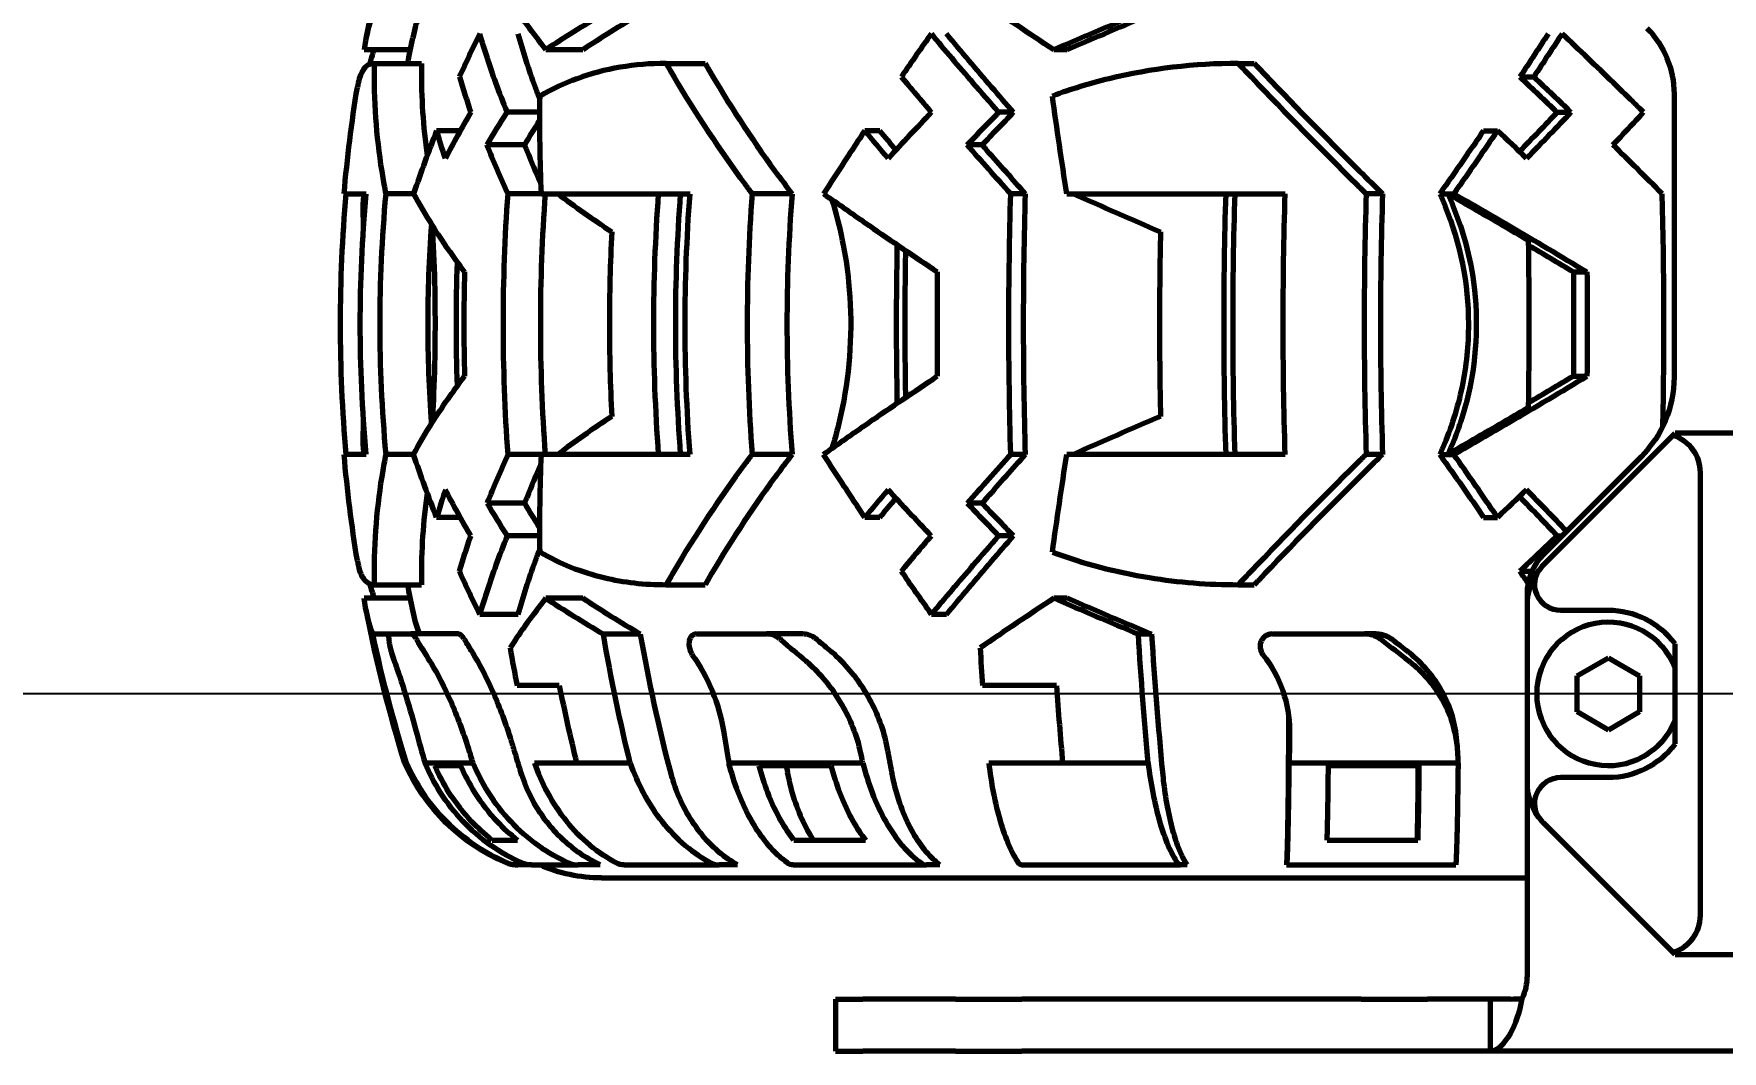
# Model space of a CAD drawing. Header units: millimetres. Extents: x 0 to 1189, y 0 to 841.
# Drawn here: x 522.9 to 587.7, y 471.2 to 510.2 of the extents above; entities that cross this region are included whole.
import ezdxf

# ---------------------------------------------------------------- set-up
doc = ezdxf.new("R2010")
doc.units = ezdxf.units.MM
doc.header["$LTSCALE"] = 0.75
doc.layers.add('FD_Dimensions', color=7, linetype='Continuous', lineweight=35)
doc.layers.add('Visible', color=7, linetype='Continuous', lineweight=70)
doc.styles.get("Standard").update_dxf_attribs({"font": 'arial.ttf'})
doc.dimstyles.new('Dim-ISO-25', dxfattribs={"dimtxt": 3.5, "dimasz": 3.5, "dimexe": 2.1, "dimexo": 2.1, "dimgap": 1.4, "dimtad": 1, "dimzin": 12, "dimdsep": 46, "dimtxsty": 'Standard', "dimcen": 0, "dimazin": 3, "dimtp": 0.1, "dimtm": 0.1, "dimtfac": 0.714286, "dimtmove": 0, "dimatfit": 3, "dimfxl": 1, "dimtzin": 12, "dimarcsym": 0})

# ---------------------------------------------------------------- blocks, each defined once
blk = doc.blocks.new('*D25')
at = {"layer": 'Defpoints', "color": 0, "transparency": 16777216}
for p in [(639.804796, 687.8848), (463.566121, 484.8848), (639.804796, 484.8848)]:
    blk.add_point(p, dxfattribs=at)
at = {"layer": 'FD_Dimensions', "color": 0, "lineweight": -2, "transparency": 16777216}
for p, q in [((637.704796, 687.8848), (461.466121, 687.8848)), ((463.566121, 684.3848), (463.566121, 488.3848)), ((637.704796, 484.8848), (461.466121, 484.8848))]:
    blk.add_line(p, q, dxfattribs=at)
at = {"layer": 'FD_Dimensions', "color": 0, "transparency": 16777216}
for points in [[(462.982788, 684.3848), (464.149454, 684.3848), (463.566121, 687.8848)], [(462.982788, 488.3848), (464.149454, 488.3848), (463.566121, 484.8848)]]:
    blk.add_solid(points, dxfattribs=at)
at = {"layer": 'FD_Dimensions', "color": 0, "transparency": 16777216, "insert": (460.377922, 586.3848), "char_height": 3.5, "attachment_point": 5, "rotation": 90}
blk.add_mtext('203', dxfattribs=at)

msp = doc.modelspace()

# ---------------------------------------------------------------- linework, layer by layer
at = {"layer": 'Visible'}
for p, q in [((537.318, 509.597), (535.55, 509.597)), ((543.937, 509.597), (542.516, 509.597)), ((562.522, 509.597), (562.005, 509.597)), ((535.934, 509.075), (537.745, 509.075)), ((547.129, 509.075), (548.628, 509.075)), ((569.087, 509.075), (569.701, 509.075)), ((579.893, 508.56), (580.426, 508.56)), ((585.805, 507.91), (585.805, 497.034)), ((542.288, 507.2), (541.033, 507.2)), ((560.463, 507.2), (559.891, 507.2)), ((581.323, 507.2), (581.851, 507.2)), ((539.234, 506.493), (538.327, 506.493)), ((555.338, 506.493), (554.756, 506.493)), ((578.499, 506.493), (579.033, 506.493)), ((541.707, 505.95), (540.259, 505.95)), ((559.259, 505.95), (558.687, 505.95)), ((534.775, 504.075), (535.622, 504.075)), ((537.441, 504.075), (536.373, 504.075)), ((542.348, 504.075), (541.067, 504.075)), ((542.348, 504.075), (548.048, 504.075)), ((551.965, 504.075), (550.433, 504.075)), ((560.922, 504.075), (560.354, 504.075)), ((562.509, 504.075), (570.884, 504.075)), ((574.621, 504.075), (573.993, 504.075)), ((576.817, 504.075), (577.124, 504.075)), ((577.124, 504.075), (577.354, 504.075)), ((581.943, 501.075), (582.464, 501.075)), ((581.943, 497.075), (582.464, 497.075)), ((580.797, 489.837), (585.771, 494.811)), ((585.771, 494.811), (585.845, 494.885)), ((588.505, 494.885), (585.845, 494.885)), ((535.622, 494.075), (534.775, 494.075)), ((537.441, 494.075), (536.373, 494.075)), ((542.348, 494.075), (541.067, 494.075)), ((548.048, 494.075), (542.348, 494.075)), ((551.965, 494.075), (550.433, 494.075)), ((560.922, 494.075), (560.354, 494.075)), ((570.884, 494.075), (562.509, 494.075)), ((574.621, 494.075), (573.993, 494.075)), ((576.817, 494.075), (577.124, 494.075)), ((577.124, 494.075), (577.354, 494.075)), ((584.539, 493.98), (580.797, 490.237)), ((586.805, 493.385), (586.805, 476.385)), ((541.707, 492.2), (540.259, 492.2)), ((559.259, 492.2), (558.687, 492.2)), ((539.234, 491.657), (538.327, 491.657)), ((555.338, 491.657), (554.756, 491.657)), ((578.499, 491.657), (579.033, 491.657)), ((542.288, 490.95), (541.033, 490.95)), ((560.463, 490.95), (559.891, 490.95)), ((581.323, 490.95), (581.51, 490.95)), ((579.893, 489.59), (580.352, 489.59)), ((537.318, 488.552), (535.55, 488.552)), ((535.934, 489.075), (537.745, 489.075)), ((543.937, 488.552), (542.516, 488.552)), ((547.129, 489.075), (548.628, 489.075)), ((562.522, 488.552), (562.005, 488.552)), ((569.087, 489.075), (569.701, 489.075)), ((580.165, 488.71), (580.165, 488.31)), ((541.454, 487.937), (539.979, 487.937)), ((557.891, 487.937), (557.309, 487.937)), ((580.165, 488.31), (580.165, 481.46)), ((583.285, 488.085), (581.461, 488.085)), ((536.499, 487.171), (535.877, 487.171)), ((536.518, 487.184), (537.34, 487.184)), ((539.162, 487.184), (537.34, 487.184)), ((546.152, 487.171), (544.724, 487.171)), ((548.299, 487.184), (550.989, 487.184)), ((552.375, 487.184), (550.989, 487.184)), ((565.77, 487.171), (565.251, 487.171)), ((570.395, 487.184), (573.925, 487.184)), ((574.346, 487.184), (573.925, 487.184)), ((585.845, 482.965), (585.845, 486.805)), ((582.085, 485.578), (583.285, 486.27)), ((583.285, 486.27), (584.485, 485.578)), ((582.085, 484.192), (582.085, 485.578)), ((584.485, 485.578), (584.485, 484.192)), ((543.034, 485.205), (541.418, 485.205)), ((562.106, 485.205), (559.277, 485.205)), ((583.285, 483.499), (582.085, 484.192)), ((584.485, 484.192), (583.285, 483.499)), ((577.497, 482.83), (577.461, 483.188)), ((537.171, 482.223), (537.107, 482.223)), ((539.721, 482.223), (537.886, 482.223)), ((539.244, 482.128), (538.259, 482.128)), ((542.087, 482.234), (543.699, 482.234)), ((542.087, 482.234), (542.089, 482.223)), ((545.755, 482.223), (542.089, 482.223)), ((554.681, 482.223), (549.544, 482.223)), ((553.459, 482.128), (550.703, 482.128)), ((559.52, 482.234), (562.347, 482.234)), ((559.52, 482.234), (559.521, 482.223)), ((565.626, 482.223), (559.521, 482.223)), ((577.518, 482.223), (571.042, 482.223)), ((576.018, 482.128), (572.544, 482.128)), ((580.165, 481.46), (580.165, 474.08)), ((581.461, 481.685), (583.285, 481.685)), ((585.771, 474.959), (580.797, 479.932)), ((540.454, 479.275), (541.429, 479.275)), ((552.03, 479.275), (554.78, 479.275)), ((572.497, 479.275), (575.97, 479.275)), ((541.38, 478.325), (541.446, 478.325)), ((541.962, 478.325), (541.446, 478.325)), ((541.962, 478.325), (543.76, 478.325)), ((544.607, 478.325), (543.76, 478.325)), ((545.528, 478.325), (549.162, 478.325)), ((549.876, 478.325), (549.162, 478.325)), ((552.008, 478.325), (557.123, 478.325)), ((557.634, 478.325), (557.123, 478.325)), ((560.769, 478.325), (566.863, 478.325)), ((567.122, 478.325), (566.863, 478.325)), ((570.934, 478.325), (570.953, 478.325)), ((570.953, 478.325), (577.43, 478.325)), ((544.651, 477.825), (580.165, 477.825)), ((585.845, 474.885), (585.771, 474.959)), ((585.845, 474.885), (588.505, 474.885)), ((553.627, 473.175), (554.682, 473.175)), ((553.627, 473.175), (553.627, 471.175)), ((558.235, 473.175), (554.682, 473.175)), ((558.235, 473.175), (560.781, 473.175)), ((573.798, 473.175), (560.781, 473.175)), ((573.798, 473.175), (576.344, 473.175)), ((578.767, 473.175), (576.344, 473.175)), ((578.767, 472.295), (578.767, 473.175)), ((578.767, 471.175), (578.767, 472.295)), ((553.627, 471.175), (554.682, 471.175)), ((558.235, 471.175), (554.682, 471.175)), ((558.235, 471.175), (560.781, 471.175)), ((573.798, 471.175), (560.781, 471.175)), ((576.344, 471.175), (573.798, 471.175)), ((578.767, 471.175), (576.344, 471.175)), ((742.843, 471.175), (578.767, 471.175))]:
    msp.add_line(p, q, dxfattribs=at)
at = {"layer": 'Visible', "extrusion": (0, 0, -1)}
for centre, radius, start, end in [((-591.469, 499.075), 56.914, 11.11082, 17.22292), ((-591.469, 499.075), 55.164, 10.44424, 11.4843), ((-582.245, 507.91), 3.56, 135, 180), ((-591.469, 499.075), 56.914, 5.04006, 9.1844), ((-591.469, 499.075), 56.164, 4.99566, 5.10754), ((-581.485, 497.034), 4.32, 180, 225), ((-591.469, 499.075), 56.914, 350.81559, 354.95994), ((-591.469, 499.075), 56.164, 354.89246, 355.00434), ((-591.469, 499.075), 55.164, 348.5157, 349.55576), ((-591.469, 499.075), 56.914, 342.77708, 348.88918), ((-543.855, 485.2), 7.375, 292.84294, 336.19464), ((-541.38, 479.325), 1, 270, 292.84294), ((-544.651, 483.716), 5.891, 270, 293.77705), ((-578.005, 474.08), 2.16, 180, 204.4698)]:
    msp.add_arc(centre, radius, start, end, dxfattribs=at)
at = {"layer": 'Visible'}
for centre, radius, start, end in [((582.325, 488.71), 2.16, 135, 180), ((582.325, 488.31), 2.16, 138.09897, 180), ((583.285, 484.885), 2.75, 21.42303, 338.57697), ((582.325, 481.46), 2.16, 180, 221.90103)]:
    msp.add_arc(centre, radius, start, end, dxfattribs=at)
for centre, major_axis, ratio, start_param, end_param in [((577.084, 509.139), (41.581, 0.357), 0.384757, 3.004043, 3.090609), ((577.067, 509.154), (39.779, 0.342), 0.384756, 3.00062, 3.060152), ((574.967, 509.139), (40.322, 10.16), 0.306616, 2.338474, 2.42504), ((574.975, 509.153), (38.575, 9.719), 0.306623, 2.334206, 2.424711), ((572.98, 509.139), (38.62, 15.414), 0.111358, 1.727657, 1.814223), ((573.009, 509.152), (36.947, 14.746), 0.111397, 1.723388, 1.813892), ((578.649, 506.976), (38.135, 30.92), 0.66626, 2.17767, 2.219065), ((570.917, 506.976), (29.475, 39.262), 0.262961, 1.684727, 1.726121), ((581.212, 500.663), (-40.874, 23.551), 0.577933, 0.544885, 0.586641), ((578.415, 500.663), (-34.26, 32.429), 0.228079, 1.095346, 1.137102), ((569.006, 505.345), (33.977, 32.461), 0.208872, -1.337345, -1.299697), ((573.047, 498.613), (-34.044, 32.524), 0.208897, 4.703411, 4.736077), ((574.522, 500.827), (-34.261, 32.732), 0.208908, 4.594192, 4.650604), ((577.58, 503.894), (-40.453, 9.472), 0.318147, 0.623145, 0.714492), ((577.252, 503.894), (-38.682, 15.163), 0.130351, 1.23848, 1.329828), ((568.625, 499.075), (0, 56.845), 0.295409, 4.643486, 4.800461), ((577.039, 503.894), (41.544, 0.547), 0.384422, 3.1029, 3.173955), ((563.916, 499.075), (0, 55.296), 0.295409, 4.654487, 4.770291), ((585.535, 499.075), (0, 56.484), 0.817325, 1.53538, 1.606212), ((575.746, 499.075), (0, 56.484), 0.322562, 1.53538, 1.606212), ((577.039, 494.255), (-41.544, 0.547), 0.384422, -0.032362, 0.038692), ((577.58, 494.255), (40.453, 9.472), 0.318147, 2.427101, 2.518448), ((577.252, 494.255), (38.682, 15.163), 0.130351, 1.811765, 1.903112), ((581.482, 497.322), (41.055, 23.656), 0.577925, 2.454767, 2.511178), ((578.639, 497.322), (34.412, 32.573), 0.228065, 1.904312, 1.960724), ((580.256, 499.537), (40.795, 23.506), 0.577931, 2.563991, 2.596657), ((576.969, 499.537), (34.194, 32.366), 0.228076, 2.013531, 2.046197), ((578.311, 492.805), (-40.716, 23.459), 0.577945, 0.802062, 0.83971), ((573.27, 492.805), (-34.127, 32.303), 0.2281, 1.352534, 1.390181), ((583.285, 484.885), (2.263, 2.263), 1, 6.141288, 7.068583), ((585.01, 499.07), (0, 56.445), 0.79671, 1.792661, 1.818969), ((575.107, 499.07), (0, 56.445), 0.289317, 1.792665, 1.818972), ((586.948, 499.074), (-0.001, 56.838), 0.796701, 1.817277, 1.871569), ((578.052, 499.074), (-0.001, 56.838), 0.289303, 1.817286, 1.871577), ((588.75, 499.065), (-0.001, 56.426), 0.944475, 1.8507, 1.873878), ((580.293, 499.065), (0, 56.426), 0.570959, 1.85071, 1.873887), ((583.285, 484.885), (-2.263, 2.263), 1, 2.356194, 3.28349), ((576.957, 490.695), (0.12, 39.357), 0.015259, 4.495487, 4.498696), ((541.446, 479.326), (-0.006, 1.002), 0.999787, 2.73727, 3.135639), ((543.76, 479.326), (0, 1.002), 0.944471, 2.742881, 3.14125), ((549.162, 479.326), (0, 1.002), 0.796704, 2.743073, 3.141442), ((557.122, 479.326), (0, 1.002), 0.57095, 2.74315, 3.141519), ((566.863, 479.326), (0, 1.002), 0.289308, 2.743198, 3.141567)]:
    msp.add_ellipse(centre, major_axis=major_axis, ratio=ratio, start_param=start_param, end_param=end_param, dxfattribs=at)
at = {"layer": 'Visible', "extrusion": (0, 0, -1)}
for centre, major_axis, ratio, start_param, end_param in [((564.914, 507.035), (28.2, 37.916), 0.240737, 1.311033, 1.354044), ((564.86, 506.976), (29.3, 39.393), 0.240781, 1.312611, 1.354005), ((574.441, 500.676), (-32.788, 31.325), 0.208874, 1.537629, 1.581151), ((574.43, 500.663), (-34.109, 32.587), 0.208893, 1.54706, 1.588815), ((589.051, 499.602), (-18.792, 52.789), 0.811184, -1.208195, -1.139472), ((582.284, 499.602), (-11.652, 54.809), 0.332435, -1.418752, -1.35003), ((578.311, 505.345), (40.716, 23.459), 0.577945, 3.943655, 3.981303), ((578.294, 505.379), (39.141, 22.552), 0.577943, 3.94333, 3.972928), ((573.27, 505.345), (34.127, 32.303), 0.2281, 4.494126, 4.531774), ((573.288, 505.378), (32.807, 31.053), 0.228113, 4.493799, 4.532962), ((580.256, 498.613), (-40.795, 23.506), 0.577931, -0.577602, -0.544936), ((576.969, 498.613), (-34.194, 32.366), 0.228076, -1.128061, -1.095395), ((576.939, 498.616), (-32.861, 31.104), 0.228082, -1.109209, -1.085592), ((581.482, 500.827), (-41.055, 23.656), 0.577925, -0.686826, -0.630415), ((578.639, 500.827), (-34.412, 32.573), 0.228065, -1.23728, -1.180869), ((591.476, 499.075), (0, 56.845), 0.999898, 4.624317, 4.800461), ((587.347, 499.075), (0, 56.845), 0.817325, 4.624317, 4.800461), ((587.346, 499.075), (0, 55.091), 0.817325, 4.621505, 4.803273), ((578.619, 499.075), (0, 56.845), 0.322562, 4.624317, 4.800461), ((578.619, 499.075), (0, 55.091), 0.322562, 4.621505, 4.803273), ((573.812, 499.075), (0, 55.296), 0.322562, 4.657486, 4.767292), ((574.038, 498.283), (-36.57, 20.963), 0.152006, 1.653288, 1.700931), ((584.278, 499.075), (0, 55.296), 0.817325, 4.669595, 4.755183), ((565.792, 499.075), (0, 54.708), 0.295409, 1.534231, 1.607362), ((565.789, 499.075), (0, 56.484), 0.295409, 1.53538, 1.606212), ((574.038, 499.866), (36.57, 20.963), 0.152006, 1.440662, 1.488305), ((585.305, 493.385), (-1.061, 1.061), 1, 1.101175, 2.356194), ((589.051, 498.547), (18.792, 52.789), 0.811184, 4.281064, 4.349787), ((582.284, 498.547), (11.652, 54.809), 0.332435, 4.491622, 4.560345), ((576.939, 499.534), (32.861, 31.104), 0.228082, 4.227185, 4.250801), ((573.047, 499.537), (34.044, 32.524), 0.208897, 1.561818, 1.594484), ((578.294, 492.771), (-39.141, 22.552), 0.577943, -0.831335, -0.801737), ((573.288, 492.771), (-32.807, 31.053), 0.228113, -1.391369, -1.352206), ((581.212, 497.487), (40.874, 23.551), 0.577933, 3.686478, 3.728233), ((578.415, 497.487), (34.26, 32.429), 0.228079, 4.236939, 4.278695), ((574.441, 497.474), (32.788, 31.325), 0.208874, 1.560442, 1.603964), ((582.325, 488.31), (-1.527, 1.527), 1, 6.229098, 6.283185), ((578.649, 491.174), (-38.135, 30.92), 0.66626, -0.963922, -0.922528), ((570.917, 491.174), (-29.475, 39.262), 0.262961, -1.456866, -1.415472), ((564.914, 491.114), (-28.2, 37.916), 0.240737, 1.787549, 1.799759), ((581.461, 489.085), (-0.707, 0.707), 1, 3.926991, 6.229098), ((577.084, 489.011), (-41.581, 0.357), 0.384757, -0.137549, -0.050983), ((574.967, 489.011), (-40.322, 10.16), 0.306616, -0.803118, -0.716552), ((574.975, 488.997), (-38.575, 9.719), 0.306623, -0.807387, -0.716882), ((572.98, 489.011), (-38.62, 15.414), 0.111358, -1.413936, -1.32737), ((573.009, 488.998), (-36.947, 14.746), 0.111397, -1.418205, -1.327701), ((577.067, 488.996), (-39.779, 0.342), 0.384756, -0.140972, -0.081441), ((580.024, 495.57), (-45.372, 3.084), 0.637781, -0.436272, -0.406807), ((579.963, 495.551), (-43.556, 2.961), 0.637781, -0.436321, -0.419048), ((589.033, 499.074), (0, 55.123), 0.796719, 4.39516, 4.49474), ((577.74, 495.57), (-39.968, 21.696), 0.485273, -1.17142, -1.141955), ((577.707, 495.551), (-38.368, 20.827), 0.485276, -1.171469, -1.154196), ((581.342, 499.074), (0, 55.123), 0.289332, 4.39516, 4.49474), ((574.526, 495.57), (-35.332, 28.632), 0.147407, 4.562234, 4.591699), ((574.534, 495.551), (-33.918, 27.486), 0.147415, 4.562184, 4.579457), ((569.929, 499.063), (-0.001, 54.642), 0.02068, 1.849067, 1.890703), ((569.93, 499.065), (0, 56.426), 0.020644, 1.850713, 1.87389), ((591.025, 499.074), (0, 55.122), 0.94448, 4.395157, 4.410896), ((585.696, 499.074), (0, 55.122), 0.570973, 4.395159, 4.410897), ((565.353, 490.681), (-10.175, 38.721), 0.673461, 4.670766, 4.673978), ((582.426, 499.646), (0.469, 55.804), 0.577105, 4.383533, 4.388228), ((570.17, 490.678), (-4.017, 39.28), 0.418356, 4.538398, 4.54161), ((575.439, 490.539), (0.121, 38.062), 0.015321, 1.793585, 1.800286), ((575.863, 483.716), (0, 5.891), 0.020638, 1.887797, 2.424702), ((581.461, 480.685), (-0.707, 0.707), 1, 4.766476, 7.068583), ((582.325, 481.46), (-1.527, 1.527), 1, 4.712389, 4.766476), ((577.43, 479.326), (0, 1.002), 0.020654, 2.743238, 3.141607), ((585.305, 476.385), (1.061, 1.061), 1, 0.785398, 2.040417)]:
    msp.add_ellipse(centre, major_axis=major_axis, ratio=ratio, start_param=start_param, end_param=end_param, dxfattribs=at)
at = {"layer": 'Visible'}
for points in [[(542.516, 509.597), (542.024, 510.223), (541.562, 510.861), (541.142, 511.501)], [(562.005, 509.597), (561.061, 510.223), (560.112, 510.861), (559.177, 511.501)], [(535.753, 509.041), (535.81, 509.226), (535.869, 509.412), (535.93, 509.597)], [(539.637, 507.2), (539.295, 506.613), (538.969, 506.022), (538.661, 505.432)], [(557.306, 507.2), (556.749, 506.613), (556.196, 506.022), (555.65, 505.432)], [(581.323, 507.2), (580.846, 506.699), (580.362, 506.197), (579.873, 505.694)], [(581.851, 507.2), (581.291, 506.613), (580.722, 506.022), (580.146, 505.432)], [(538.327, 506.493), (538.018, 505.713), (537.72, 504.901), (537.441, 504.075)], [(554.756, 506.493), (554.235, 505.713), (553.703, 504.901), (553.17, 504.075)], [(578.499, 506.493), (577.963, 505.71), (577.399, 504.898), (576.817, 504.075)], [(579.033, 506.493), (578.5, 505.713), (577.937, 504.901), (577.354, 504.075)], [(538.327, 491.657), (538.018, 492.437), (537.72, 493.248), (537.441, 494.075)], [(554.756, 491.657), (554.235, 492.437), (553.703, 493.248), (553.17, 494.075)], [(576.817, 494.075), (577.399, 493.252), (577.963, 492.44), (578.499, 491.657)], [(579.033, 491.657), (578.5, 492.437), (577.936, 493.248), (577.354, 494.075)], [(539.637, 490.95), (539.295, 491.537), (538.969, 492.127), (538.661, 492.718)], [(557.306, 490.95), (556.749, 491.537), (556.196, 492.127), (555.65, 492.718)], [(579.873, 492.456), (580.362, 491.953), (580.846, 491.45), (581.323, 490.95)], [(581.684, 491.124), (581.178, 491.654), (580.665, 492.186), (580.146, 492.718)], [(535.753, 489.109), (535.81, 488.924), (535.869, 488.738), (535.93, 488.552)], [(542.516, 488.552), (542.024, 487.927), (541.561, 487.288), (541.142, 486.649)], [(562.005, 488.552), (561.061, 487.927), (560.112, 487.288), (559.177, 486.649)], [(537.171, 482.223), (536.683, 483.807), (536.244, 485.472), (535.877, 487.171)], [(545.755, 482.223), (545.366, 483.807), (545.016, 485.472), (544.724, 487.171)], [(565.626, 482.223), (565.484, 483.807), (565.357, 485.472), (565.251, 487.171)], [(579.532, 473.178), (579.277, 473.176), (579.022, 473.175), (578.767, 473.175)], [(579.532, 473.178), (579.715, 473.18), (579.864, 473.182), (579.971, 473.185)], [(579.971, 473.185), (579.864, 472.654), (579.715, 472.186), (579.532, 471.873)], [(579.532, 471.873), (579.277, 471.437), (579.022, 471.175), (578.767, 471.175)]]:
    msp.add_open_spline(points, degree=3, dxfattribs=at)
for points, knots in [([(541.033, 507.2), (540.881, 507.575), (540.736, 507.953), (540.371, 508.957), (540.164, 509.586), (539.979, 510.213)], [-5.6143586, -5.6143586, -5.6143586, -5.6143586, -5.4611539, -5.4611539, -5.2078164, -5.2078164, -5.2078164, -5.2078164]), ([(542.293, 507.685), (542.232, 507.846), (542.172, 508.008), (541.867, 508.849), (541.647, 509.532), (541.454, 510.213)], [6.7407645, 6.7407645, 6.7407645, 6.7407645, 6.8062552, 6.8062552, 7.0814117, 7.0814117, 7.0814117, 7.0814117]), ([(559.891, 507.2), (559.562, 507.575), (559.233, 507.953), (558.366, 508.957), (557.832, 509.586), (557.309, 510.213)], [-5.6143586, -5.6143586, -5.6143586, -5.6143586, -5.4611539, -5.4611539, -5.2078164, -5.2078164, -5.2078164, -5.2078164]), ([(560.463, 507.2), (560.181, 507.522), (559.9, 507.845), (559.034, 508.849), (558.456, 509.532), (557.891, 510.213)], [6.6749509, 6.6749509, 6.6749509, 6.6749509, 6.8062552, 6.8062552, 7.0814117, 7.0814117, 7.0814117, 7.0814117]), ([(584.637, 507.2), (584.255, 507.575), (583.869, 507.953), (582.832, 508.957), (582.175, 509.586), (581.512, 510.213)], [-5.6143586, -5.6143586, -5.6143586, -5.6143586, -5.4611539, -5.4611539, -5.2078164, -5.2078164, -5.2078164, -5.2078164]), ([(535.934, 509.075), (535.666, 509.075), (535.474, 508.88), (535.328, 508.39), (535.304, 508.28), (535.284, 508.159)], [2.3083419, 2.3083419, 2.3083419, 2.3083419, 2.8208083, 2.8208083, 2.9484496, 2.9484496, 2.9484496, 2.9484496]), ([(535.934, 509.075), (535.93, 508.898), (535.928, 508.721), (535.93, 507.161), (536.058, 505.779), (536.326, 504.316), (536.349, 504.195), (536.373, 504.075)], [-6.0159843, -6.0159843, -6.0159843, -6.0159843, -5.9467443, -5.9467443, -5.4053806, -5.4053806, -5.3566078, -5.3566078, -5.3566078, -5.3566078]), ([(537.745, 509.075), (537.744, 509.015), (537.743, 508.955), (537.731, 507.77), (537.806, 506.647), (537.963, 505.546)], [17.4746476, 17.4746476, 17.4746476, 17.4746476, 17.4981244, 17.4981244, 17.9379902, 17.9379902, 17.9379902, 17.9379902]), ([(547.129, 509.075), (545.922, 509.075), (544.775, 508.88), (543.217, 508.307), (542.745, 508.086), (542.295, 507.825)], [2.3083419, 2.3083419, 2.3083419, 2.3083419, 2.8208083, 2.8208083, 3.0565445, 3.0565445, 3.0565445, 3.0565445]), ([(547.129, 509.075), (547.23, 508.898), (547.333, 508.721), (548.252, 507.161), (549.17, 505.779), (550.253, 504.316), (550.343, 504.195), (550.433, 504.075)], [-6.0159843, -6.0159843, -6.0159843, -6.0159843, -5.9467443, -5.9467443, -5.4053806, -5.4053806, -5.3566078, -5.3566078, -5.3566078, -5.3566078]), ([(548.628, 509.075), (548.663, 509.015), (548.697, 508.955), (549.499, 507.57), (550.366, 506.247), (551.521, 504.663), (551.741, 504.368), (551.965, 504.075)], [17.4746476, 17.4746476, 17.4746476, 17.4746476, 17.4981244, 17.4981244, 18.0162376, 18.0162376, 18.1360299, 18.1360299, 18.1360299, 18.1360299]), ([(569.087, 509.075), (567.402, 509.075), (565.738, 508.88), (563.386, 508.307), (562.661, 508.086), (561.954, 507.825)], [2.3083419, 2.3083419, 2.3083419, 2.3083419, 2.8208083, 2.8208083, 3.0565445, 3.0565445, 3.0565445, 3.0565445]), ([(569.087, 509.075), (569.254, 508.898), (569.421, 508.721), (570.907, 507.161), (572.265, 505.779), (573.748, 504.316), (573.871, 504.195), (573.993, 504.075)], [-6.0159843, -6.0159843, -6.0159843, -6.0159843, -5.9467443, -5.9467443, -5.4053806, -5.4053806, -5.3566078, -5.3566078, -5.3566078, -5.3566078]), ([(569.701, 509.075), (569.758, 509.015), (569.815, 508.955), (571.127, 507.57), (572.422, 506.247), (574.021, 504.663), (574.321, 504.368), (574.621, 504.075)], [17.4746476, 17.4746476, 17.4746476, 17.4746476, 17.4981244, 17.4981244, 18.0162376, 18.0162376, 18.1360299, 18.1360299, 18.1360299, 18.1360299]), ([(542.333, 504.454), (542.145, 504.876), (541.965, 505.3), (541.766, 505.801), (541.737, 505.875), (541.707, 505.95)], [6.5216335, 6.5216335, 6.5216335, 6.5216335, 6.693301, 6.693301, 6.7232545, 6.7232545, 6.7232545, 6.7232545]), ([(560.922, 504.075), (560.43, 504.621), (559.94, 505.172), (559.389, 505.801), (559.324, 505.875), (559.259, 505.95)], [6.4700001, 6.4700001, 6.4700001, 6.4700001, 6.693301, 6.693301, 6.7232545, 6.7232545, 6.7232545, 6.7232545]), ([(535.622, 494.075), (535.47, 495.791), (535.396, 497.479), (535.396, 500.67), (535.47, 502.358), (535.622, 504.075)], [-20.2998931, -20.2998931, -20.2998931, -20.2998931, -19.8212787, -19.8212787, -19.3426644, -19.3426644, -19.3426644, -19.3426644]), ([(536.373, 504.075), (536.217, 502.358), (536.142, 500.667), (536.142, 497.482), (536.217, 495.792), (536.373, 494.075)], [-6.920639, -6.920639, -6.920639, -6.920639, -6.4429476, -6.4429476, -5.9652563, -5.9652563, -5.9652563, -5.9652563]), ([(537.441, 504.075), (537.66, 503.671), (537.898, 503.263), (538.531, 502.262), (538.949, 501.667), (539.399, 501.075)], [-19.5470654, -19.5470654, -19.5470654, -19.5470654, -19.3224133, -19.3224133, -18.9996033, -18.9996033, -18.9996033, -18.9996033]), ([(546.845, 494.075), (546.719, 495.791), (546.658, 497.478), (546.658, 500.672), (546.719, 502.359), (546.845, 504.075)], [-7.07885, -7.07885, -7.07885, -7.07885, -6.5997659, -6.5997659, -6.1206818, -6.1206818, -6.1206818, -6.1206818]), ([(547.689, 494.075), (547.561, 495.791), (547.498, 497.479), (547.498, 500.671), (547.561, 502.359), (547.689, 504.075)], [-19.817453, -19.817453, -19.817453, -19.817453, -19.3387186, -19.3387186, -18.8599842, -18.8599842, -18.8599842, -18.8599842]), ([(548.048, 494.075), (547.921, 495.791), (547.86, 497.479), (547.86, 500.67), (547.921, 502.358), (548.048, 504.075)], [-20.2998931, -20.2998931, -20.2998931, -20.2998931, -19.8212787, -19.8212787, -19.3426644, -19.3426644, -19.3426644, -19.3426644]), ([(550.433, 504.075), (550.304, 502.358), (550.242, 500.667), (550.242, 497.482), (550.304, 495.792), (550.433, 494.075)], [-6.920639, -6.920639, -6.920639, -6.920639, -6.4429476, -6.4429476, -5.9652563, -5.9652563, -5.9652563, -5.9652563]), ([(551.965, 504.075), (551.831, 502.357), (551.767, 500.665), (551.767, 497.485), (551.831, 495.792), (551.965, 494.075)], [18.0059202, 18.0059202, 18.0059202, 18.0059202, 18.4829061, 18.4829061, 18.9598921, 18.9598921, 18.9598921, 18.9598921]), ([(553.17, 504.075), (553.74, 503.671), (554.323, 503.263), (555.773, 502.262), (556.652, 501.667), (557.538, 501.075)], [-19.5470654, -19.5470654, -19.5470654, -19.5470654, -19.3224133, -19.3224133, -18.9996033, -18.9996033, -18.9996033, -18.9996033]), ([(568.615, 494.075), (568.563, 495.791), (568.538, 497.478), (568.538, 500.672), (568.563, 502.359), (568.615, 504.075)], [-7.07885, -7.07885, -7.07885, -7.07885, -6.5997659, -6.5997659, -6.1206818, -6.1206818, -6.1206818, -6.1206818]), ([(568.961, 494.075), (568.908, 495.791), (568.883, 497.479), (568.883, 500.671), (568.908, 502.359), (568.961, 504.075)], [-19.817453, -19.817453, -19.817453, -19.817453, -19.3387186, -19.3387186, -18.8599842, -18.8599842, -18.8599842, -18.8599842]), ([(570.884, 494.075), (570.832, 495.791), (570.807, 497.479), (570.807, 500.67), (570.832, 502.358), (570.884, 504.075)], [-20.2998931, -20.2998931, -20.2998931, -20.2998931, -19.8212787, -19.8212787, -19.3426644, -19.3426644, -19.3426644, -19.3426644]), ([(573.993, 504.075), (573.94, 502.358), (573.915, 500.667), (573.915, 497.482), (573.94, 495.792), (573.993, 494.075)], [-6.920639, -6.920639, -6.920639, -6.920639, -6.4429476, -6.4429476, -5.9652563, -5.9652563, -5.9652563, -5.9652563]), ([(574.621, 504.075), (574.566, 502.357), (574.54, 500.665), (574.54, 497.485), (574.566, 495.792), (574.621, 494.075)], [18.0059202, 18.0059202, 18.0059202, 18.0059202, 18.4829061, 18.4829061, 18.9598921, 18.9598921, 18.9598921, 18.9598921]), ([(576.817, 504.075), (576.889, 503.92), (576.957, 503.763), (577.61, 502.165), (577.916, 500.631), (577.916, 499.075), (577.916, 498.268), (577.834, 497.464), (577.504, 495.864), (577.254, 495.076), (576.891, 494.237), (576.855, 494.156), (576.817, 494.075)], [-0.518152, -0.518152, -0.518152, -0.518152, -0.466771, -0.466771, 0, 0, 0, 0.242094, 0.242094, 0.49014, 0.49014, 0.516964, 0.516964, 0.516964, 0.516964]), ([(580.224, 502.275), (579.946, 502.439), (579.667, 502.602), (578.634, 503.206), (577.878, 503.643), (577.124, 504.075)], [18.8821952, 18.8821952, 18.8821952, 18.8821952, 18.9714877, 18.9714877, 19.2122574, 19.2122574, 19.2122574, 19.2122574]), ([(577.124, 504.075), (577.616, 502.999), (577.951, 501.857), (578.318, 499.158), (578.229, 497.618), (577.67, 495.424), (577.426, 494.736), (577.124, 494.075)], [-4.6023192, -4.6023192, -4.6023192, -4.6023192, -4.2919798, -4.2919798, -3.8917813, -3.8917813, -3.7005159, -3.7005159, -3.7005159, -3.7005159]), ([(577.354, 504.075), (578.057, 503.671), (578.763, 503.263), (580.476, 502.262), (581.479, 501.667), (582.464, 501.075)], [-19.5470654, -19.5470654, -19.5470654, -19.5470654, -19.3224133, -19.3224133, -18.9996033, -18.9996033, -18.9996033, -18.9996033]), ([(553.494, 503.846), (553.809, 502.837), (554.027, 501.774), (554.285, 499.158), (554.22, 497.618), (553.83, 495.506), (553.679, 494.894), (553.494, 494.304)], [-4.5803712, -4.5803712, -4.5803712, -4.5803712, -4.2919798, -4.2919798, -3.8917813, -3.8917813, -3.7225289, -3.7225289, -3.7225289, -3.7225289]), ([(538.126, 502.904), (538.03, 501.59), (537.984, 500.302), (537.984, 497.848), (538.03, 496.559), (538.126, 495.245)], [18.1147329, 18.1147329, 18.1147329, 18.1147329, 18.4829061, 18.4829061, 18.8510793, 18.8510793, 18.8510793, 18.8510793]), ([(538.158, 502.852), (538.198, 502.147), (538.228, 501.42), (538.282, 499.158), (538.265, 497.618), (538.187, 495.851), (538.173, 495.573), (538.158, 495.297)], [-4.487236, -4.487236, -4.487236, -4.487236, -4.2919798, -4.2919798, -3.8917813, -3.8917813, -3.8157276, -3.8157276, -3.8157276, -3.8157276]), ([(545.046, 502.616), (544.984, 501.406), (544.953, 500.218), (544.953, 497.931), (544.984, 496.744), (545.046, 495.533)], [-20.3932221, -20.3932221, -20.3932221, -20.3932221, -20.0502167, -20.0502167, -19.7072114, -19.7072114, -19.7072114, -19.7072114]), ([(566.101, 502.616), (566.076, 501.406), (566.063, 500.218), (566.063, 497.931), (566.076, 496.744), (566.101, 495.533)], [-20.3932221, -20.3932221, -20.3932221, -20.3932221, -20.0502167, -20.0502167, -19.7072114, -19.7072114, -19.7072114, -19.7072114]), ([(556.327, 496.261), (556.311, 497.221), (556.303, 498.163), (556.303, 499.987), (556.311, 500.929), (556.327, 501.889)], [-19.6122869, -19.6122869, -19.6122869, -19.6122869, -19.3387186, -19.3387186, -19.0651504, -19.0651504, -19.0651504, -19.0651504]), ([(537.441, 494.075), (537.66, 494.478), (537.898, 494.887), (538.531, 495.888), (538.949, 496.483), (539.399, 497.075)], [17.408031, 17.408031, 17.408031, 17.408031, 17.632683, 17.632683, 17.9554931, 17.9554931, 17.9554931, 17.9554931]), ([(553.17, 494.075), (553.74, 494.478), (554.323, 494.887), (555.773, 495.888), (556.652, 496.483), (557.538, 497.075)], [17.408031, 17.408031, 17.408031, 17.408031, 17.632683, 17.632683, 17.9554931, 17.9554931, 17.9554931, 17.9554931]), ([(577.354, 494.075), (578.057, 494.478), (578.763, 494.887), (580.476, 495.888), (581.479, 496.483), (582.464, 497.075)], [17.408031, 17.408031, 17.408031, 17.408031, 17.632683, 17.632683, 17.9554931, 17.9554931, 17.9554931, 17.9554931]), ([(580.224, 495.875), (579.946, 495.711), (579.667, 495.547), (578.634, 494.944), (577.878, 494.506), (577.124, 494.075)], [-17.4026226, -17.4026226, -17.4026226, -17.4026226, -17.3133302, -17.3133302, -17.0725605, -17.0725605, -17.0725605, -17.0725605]), ([(536.373, 494.075), (536.349, 493.955), (536.326, 493.834), (536.058, 492.371), (535.93, 490.989), (535.928, 489.429), (535.93, 489.252), (535.934, 489.075)], [-6.7908419, -6.7908419, -6.7908419, -6.7908419, -6.742069, -6.742069, -6.2007054, -6.2007054, -6.1314654, -6.1314654, -6.1314654, -6.1314654]), ([(541.707, 492.2), (541.737, 492.274), (541.766, 492.349), (541.965, 492.849), (542.145, 493.274), (542.333, 493.695)], [5.3380025, 5.3380025, 5.3380025, 5.3380025, 5.367956, 5.367956, 5.5396235, 5.5396235, 5.5396235, 5.5396235]), ([(550.433, 494.075), (550.343, 493.955), (550.253, 493.834), (549.17, 492.371), (548.252, 490.989), (547.333, 489.429), (547.23, 489.252), (547.129, 489.075)], [-6.7908419, -6.7908419, -6.7908419, -6.7908419, -6.742069, -6.742069, -6.2007054, -6.2007054, -6.1314654, -6.1314654, -6.1314654, -6.1314654]), ([(551.965, 494.075), (551.741, 493.782), (551.521, 493.486), (550.366, 491.903), (549.499, 490.579), (548.697, 489.195), (548.663, 489.135), (548.628, 489.075)], [16.6833676, 16.6833676, 16.6833676, 16.6833676, 16.8031599, 16.8031599, 17.3212731, 17.3212731, 17.3447499, 17.3447499, 17.3447499, 17.3447499]), ([(559.259, 492.2), (559.324, 492.274), (559.389, 492.349), (559.94, 492.977), (560.43, 493.529), (560.922, 494.075)], [5.3380025, 5.3380025, 5.3380025, 5.3380025, 5.367956, 5.367956, 5.5912569, 5.5912569, 5.5912569, 5.5912569]), ([(573.993, 494.075), (573.871, 493.955), (573.748, 493.834), (572.265, 492.371), (570.907, 490.989), (569.421, 489.429), (569.254, 489.252), (569.087, 489.075)], [-6.7908419, -6.7908419, -6.7908419, -6.7908419, -6.742069, -6.742069, -6.2007054, -6.2007054, -6.1314654, -6.1314654, -6.1314654, -6.1314654]), ([(574.621, 494.075), (574.321, 493.782), (574.021, 493.486), (572.422, 491.903), (571.127, 490.579), (569.815, 489.195), (569.758, 489.135), (569.701, 489.075)], [16.6833676, 16.6833676, 16.6833676, 16.6833676, 16.8031599, 16.8031599, 17.3212731, 17.3212731, 17.3447499, 17.3447499, 17.3447499, 17.3447499]), ([(537.963, 492.604), (537.806, 491.503), (537.731, 490.379), (537.743, 489.195), (537.744, 489.135), (537.745, 489.075)], [16.8814074, 16.8814074, 16.8814074, 16.8814074, 17.3212731, 17.3212731, 17.3447499, 17.3447499, 17.3447499, 17.3447499]), ([(541.033, 490.95), (540.881, 490.574), (540.736, 490.197), (540.371, 489.193), (540.164, 488.564), (539.979, 487.937)], [6.940353, 6.940353, 6.940353, 6.940353, 7.0935578, 7.0935578, 7.3468953, 7.3468953, 7.3468953, 7.3468953]), ([(541.454, 487.937), (541.647, 488.617), (541.867, 489.3), (542.172, 490.142), (542.232, 490.303), (542.293, 490.465)], [4.947867, 4.947867, 4.947867, 4.947867, 5.2230235, 5.2230235, 5.2885142, 5.2885142, 5.2885142, 5.2885142]), ([(559.891, 490.95), (559.562, 490.574), (559.233, 490.197), (558.366, 489.193), (557.832, 488.564), (557.309, 487.937)], [6.940353, 6.940353, 6.940353, 6.940353, 7.0935578, 7.0935578, 7.3468953, 7.3468953, 7.3468953, 7.3468953]), ([(557.891, 487.937), (558.456, 488.617), (559.034, 489.3), (559.9, 490.304), (560.181, 490.628), (560.463, 490.95)], [4.947867, 4.947867, 4.947867, 4.947867, 5.2230235, 5.2230235, 5.3543278, 5.3543278, 5.3543278, 5.3543278]), ([(535.284, 489.991), (535.329, 489.714), (535.398, 489.5), (535.604, 489.165), (535.752, 489.075), (535.934, 489.075)], [11.1272245, 11.1272245, 11.1272245, 11.1272245, 11.4175674, 11.4175674, 11.7676704, 11.7676704, 11.7676704, 11.7676704]), ([(542.295, 490.325), (543.057, 489.883), (543.876, 489.556), (545.51, 489.165), (546.307, 489.075), (547.129, 489.075)], [11.0190937, 11.0190937, 11.0190937, 11.0190937, 11.4175674, 11.4175674, 11.7676704, 11.7676704, 11.7676704, 11.7676704]), ([(561.954, 490.325), (563.15, 489.883), (564.394, 489.556), (566.797, 489.165), (567.938, 489.075), (569.087, 489.075)], [11.0190937, 11.0190937, 11.0190937, 11.0190937, 11.4175674, 11.4175674, 11.7676704, 11.7676704, 11.7676704, 11.7676704]), ([(536.518, 487.184), (536.511, 487.184), (536.505, 487.18), (536.494, 487.163), (536.489, 487.146), (536.483, 487.092), (536.483, 487.051), (536.489, 486.954), (536.496, 486.901), (536.515, 486.784), (536.527, 486.72), (536.558, 486.588), (536.576, 486.522), (536.603, 486.436), (536.611, 486.413), (536.619, 486.39)], [0.0011854, 0.0011854, 0.0011854, 0.0011854, 0.0118921, 0.0118921, 0.0261366, 0.0261366, 0.045713, 0.045713, 0.0638758, 0.0638758, 0.0833592, 0.0833592, 0.1044028, 0.1044028, 0.1129139, 0.1129139, 0.1129139, 0.1129139]), ([(537.577, 486.953), (537.556, 486.988), (537.536, 487.02), (537.478, 487.099), (537.443, 487.136), (537.389, 487.172), (537.371, 487.18), (537.353, 487.183), (537.349, 487.184), (537.344, 487.184), (537.34, 487.184)], [0.57737748, 0.57737748, 0.57737748, 0.57737748, 0.59475125, 0.59475125, 0.62625191, 0.62625191, 0.6448508, 0.6448508, 0.6448508, 0.64934478, 0.64934478, 0.64934478, 0.64934478]), ([(539.407, 486.953), (539.385, 486.989), (539.364, 487.021), (539.304, 487.1), (539.267, 487.137), (539.213, 487.172), (539.194, 487.18), (539.176, 487.183), (539.172, 487.184), (539.167, 487.184), (539.162, 487.184)], [0.57879869, 0.57879869, 0.57879869, 0.57879869, 0.59663945, 0.59663945, 0.62828561, 0.62828561, 0.64611018, 0.64611018, 0.64611018, 0.65098718, 0.65098718, 0.65098718, 0.65098718]), ([(548.299, 487.184), (548.273, 487.184), (548.247, 487.18), (548.191, 487.163), (548.161, 487.146), (548.098, 487.092), (548.068, 487.051), (548.026, 486.954), (548.014, 486.901), (548.005, 486.784), (548.009, 486.72), (548.037, 486.588), (548.061, 486.522), (548.107, 486.436), (548.122, 486.413), (548.137, 486.39)], [0.0011854, 0.0011854, 0.0011854, 0.0011854, 0.0118921, 0.0118921, 0.0261366, 0.0261366, 0.045713, 0.045713, 0.0638758, 0.0638758, 0.0833592, 0.0833592, 0.1044028, 0.1044028, 0.1129139, 0.1129139, 0.1129139, 0.1129139]), ([(551.546, 486.953), (551.505, 486.988), (551.463, 487.02), (551.34, 487.099), (551.257, 487.136), (551.123, 487.172), (551.073, 487.18), (551.024, 487.183), (551.012, 487.184), (551, 487.184), (550.989, 487.184)], [0.57737749, 0.57737749, 0.57737749, 0.57737749, 0.59475126, 0.59475126, 0.62625191, 0.62625191, 0.6448508, 0.6448508, 0.6448508, 0.64934479, 0.64934479, 0.64934479, 0.64934479]), ([(552.939, 486.953), (552.896, 486.989), (552.853, 487.021), (552.727, 487.1), (552.642, 487.137), (552.509, 487.172), (552.461, 487.18), (552.414, 487.183), (552.401, 487.184), (552.388, 487.184), (552.375, 487.184)], [0.57879869, 0.57879869, 0.57879869, 0.57879869, 0.59663945, 0.59663945, 0.62828561, 0.62828561, 0.64611018, 0.64611018, 0.64611018, 0.65098718, 0.65098718, 0.65098718, 0.65098718]), ([(570.395, 487.184), (570.36, 487.184), (570.325, 487.18), (570.244, 487.163), (570.201, 487.146), (570.105, 487.092), (570.056, 487.051), (569.983, 486.954), (569.956, 486.901), (569.923, 486.784), (569.918, 486.72), (569.932, 486.588), (569.953, 486.522), (570, 486.436), (570.015, 486.413), (570.032, 486.39)], [0.0011854, 0.0011854, 0.0011854, 0.0011854, 0.0118921, 0.0118921, 0.0261366, 0.0261366, 0.045713, 0.045713, 0.0638758, 0.0638758, 0.0833592, 0.0833592, 0.1044028, 0.1044028, 0.1129139, 0.1129139, 0.1129139, 0.1129139]), ([(574.59, 486.953), (574.545, 486.988), (574.497, 487.02), (574.355, 487.099), (574.256, 487.136), (574.093, 487.172), (574.032, 487.18), (573.97, 487.183), (573.955, 487.184), (573.94, 487.184), (573.925, 487.184)], [0.57737749, 0.57737749, 0.57737749, 0.57737749, 0.59475126, 0.59475126, 0.62625191, 0.62625191, 0.6448508, 0.6448508, 0.6448508, 0.64934479, 0.64934479, 0.64934479, 0.64934479]), ([(575.013, 486.953), (574.967, 486.989), (574.918, 487.021), (574.773, 487.1), (574.674, 487.137), (574.513, 487.172), (574.454, 487.18), (574.395, 487.183), (574.379, 487.184), (574.362, 487.184), (574.346, 487.184)], [0.57879869, 0.57879869, 0.57879869, 0.57879869, 0.59663945, 0.59663945, 0.62828561, 0.62828561, 0.64611018, 0.64611018, 0.64611018, 0.65098718, 0.65098718, 0.65098718, 0.65098718]), ([(536.619, 486.39), (536.771, 485.968), (536.928, 485.5), (537.24, 484.508), (537.391, 483.991), (537.531, 483.476)], [-0.3219243, -0.3219243, -0.3219243, -0.3219243, -0.1609373, -0.1609373, 0, 0, 0, 0]), ([(539.685, 482.347), (539.645, 482.486), (539.602, 482.626), (539.359, 483.398), (539.127, 484.015), (538.634, 485.141), (538.377, 485.639), (538.107, 486.079), (538.089, 486.109), (538.071, 486.137)], [2.3628766, 2.3628766, 2.3628766, 2.3628766, 2.4067943, 2.4067943, 2.6057136, 2.6057136, 2.8021395, 2.8021395, 2.8164491, 2.8164491, 2.8164491, 2.8164491]), ([(541.312, 482.706), (541.263, 482.871), (541.212, 483.036), (540.955, 483.832), (540.72, 484.446), (540.222, 485.561), (539.965, 486.053), (539.706, 486.469), (539.698, 486.482), (539.689, 486.495)], [2.3633104, 2.3633104, 2.3633104, 2.3633104, 2.4153862, 2.4153862, 2.6142476, 2.6142476, 2.8105093, 2.8105093, 2.8169655, 2.8169655, 2.8169655, 2.8169655]), ([(548.137, 486.39), (548.433, 485.968), (548.69, 485.5), (549.097, 484.508), (549.245, 483.991), (549.33, 483.476)], [-0.3219243, -0.3219243, -0.3219243, -0.3219243, -0.1609373, -0.1609373, 0, 0, 0, 0]), ([(554.659, 482.347), (554.635, 482.486), (554.605, 482.626), (554.414, 483.398), (554.157, 484.015), (553.479, 485.141), (553.066, 485.639), (552.568, 486.079), (552.533, 486.109), (552.499, 486.137)], [2.3628766, 2.3628766, 2.3628766, 2.3628766, 2.4067943, 2.4067943, 2.6057136, 2.6057136, 2.8021395, 2.8021395, 2.8164491, 2.8164491, 2.8164491, 2.8164491]), ([(555.642, 482.706), (555.613, 482.871), (555.577, 483.036), (555.367, 483.832), (555.103, 484.446), (554.41, 485.561), (553.992, 486.053), (553.509, 486.469), (553.493, 486.482), (553.478, 486.495)], [2.3633104, 2.3633104, 2.3633104, 2.3633104, 2.4153862, 2.4153862, 2.6142476, 2.6142476, 2.8105093, 2.8105093, 2.8169655, 2.8169655, 2.8169655, 2.8169655]), ([(570.032, 486.39), (570.36, 485.968), (570.617, 485.5), (570.965, 484.508), (571.053, 483.991), (571.05, 483.476)], [-0.3219243, -0.3219243, -0.3219243, -0.3219243, -0.1609373, -0.1609373, 0, 0, 0, 0]), ([(577.461, 483.188), (577.461, 483.193), (577.46, 483.197), (577.396, 483.832), (577.202, 484.446), (576.579, 485.561), (576.16, 486.053), (575.637, 486.469), (575.62, 486.482), (575.603, 486.495)], [2.4140049, 2.4140049, 2.4140049, 2.4140049, 2.4153862, 2.4153862, 2.6142476, 2.6142476, 2.8105093, 2.8105093, 2.8169655, 2.8169655, 2.8169655, 2.8169655]), ([(577.519, 482.347), (577.52, 482.486), (577.514, 482.626), (577.449, 483.398), (577.265, 484.015), (576.661, 485.141), (576.249, 485.639), (575.713, 486.079), (575.676, 486.109), (575.639, 486.137)], [2.3628766, 2.3628766, 2.3628766, 2.3628766, 2.4067943, 2.4067943, 2.6057136, 2.6057136, 2.8021395, 2.8021395, 2.8164491, 2.8164491, 2.8164491, 2.8164491]), ([(537.171, 482.223), (537.336, 481.85), (537.544, 481.465), (538.062, 480.691), (538.382, 480.308), (539.026, 479.664), (539.409, 479.344), (540.222, 478.801), (540.649, 478.575), (541.058, 478.403)], [0.2897036, 0.2897036, 0.2897036, 0.2897036, 0.409542, 0.409542, 0.5460875, 0.5460875, 0.6827036, 0.6827036, 0.8150178, 0.8150178, 0.8150178, 0.8150178]), ([(541.591, 478.403), (541.199, 478.576), (540.788, 478.804), (540.01, 479.351), (539.644, 479.672), (539.032, 480.317), (538.728, 480.7), (538.239, 481.471), (538.042, 481.853), (537.886, 482.223)], [-0.8176817, -0.8176817, -0.8176817, -0.8176817, -0.683213, -0.683213, -0.5456153, -0.5456153, -0.4089137, -0.4089137, -0.2898807, -0.2898807, -0.2898807, -0.2898807]), ([(540.454, 479.275), (540.167, 479.5), (539.901, 479.744), (539.363, 480.312), (539.06, 480.695), (538.591, 481.437), (538.408, 481.786), (538.259, 482.128)], [-0.6503544, -0.6503544, -0.6503544, -0.6503544, -0.5458766, -0.5458766, -0.409261, -0.409261, -0.2999653, -0.2999653, -0.2999653, -0.2999653]), ([(539.244, 482.128), (539.393, 481.785), (539.575, 481.434), (540.045, 480.69), (540.347, 480.307), (540.881, 479.741), (541.145, 479.498), (541.429, 479.275)], [-4.069161, -4.069161, -4.069161, -4.069161, -3.9594341, -3.9594341, -3.8229021, -3.8229021, -3.7194059, -3.7194059, -3.7194059, -3.7194059]), ([(539.721, 482.223), (539.877, 481.85), (540.074, 481.465), (540.563, 480.691), (540.865, 480.308), (541.473, 479.664), (541.836, 479.344), (542.603, 478.801), (543.007, 478.575), (543.393, 478.403)], [-4.0816675, -4.0816675, -4.0816675, -4.0816675, -3.9618291, -3.9618291, -3.8252836, -3.8252836, -3.6886674, -3.6886674, -3.5563533, -3.5563533, -3.5563533, -3.5563533]), ([(545.215, 478.403), (544.884, 478.576), (544.537, 478.804), (543.881, 479.351), (543.572, 479.672), (543.056, 480.317), (542.8, 480.7), (542.387, 481.471), (542.221, 481.853), (542.089, 482.223)], [3.5813627, 3.5813627, 3.5813627, 3.5813627, 3.7158313, 3.7158313, 3.8534291, 3.8534291, 3.9901307, 3.9901307, 4.1091636, 4.1091636, 4.1091636, 4.1091636]), ([(545.755, 482.223), (545.886, 481.85), (546.052, 481.465), (546.465, 480.691), (546.72, 480.308), (547.233, 479.664), (547.538, 479.344), (548.186, 478.801), (548.527, 478.575), (548.852, 478.403)], [0.2897036, 0.2897036, 0.2897036, 0.2897036, 0.409542, 0.409542, 0.5460875, 0.5460875, 0.6827036, 0.6827036, 0.8150178, 0.8150178, 0.8150178, 0.8150178]), ([(551.784, 478.403), (551.547, 478.576), (551.298, 478.804), (550.828, 479.351), (550.607, 479.672), (550.237, 480.317), (550.053, 480.7), (549.757, 481.471), (549.639, 481.853), (549.544, 482.223)], [-0.8176817, -0.8176817, -0.8176817, -0.8176817, -0.683213, -0.683213, -0.5456153, -0.5456153, -0.4089137, -0.4089137, -0.2898807, -0.2898807, -0.2898807, -0.2898807]), ([(552.03, 479.275), (551.857, 479.5), (551.696, 479.744), (551.371, 480.312), (551.188, 480.695), (550.904, 481.437), (550.794, 481.786), (550.703, 482.128)], [-0.6503544, -0.6503544, -0.6503544, -0.6503544, -0.5458766, -0.5458766, -0.409261, -0.409261, -0.2999653, -0.2999653, -0.2999653, -0.2999653]), ([(553.459, 482.128), (553.549, 481.785), (553.659, 481.434), (553.943, 480.69), (554.126, 480.307), (554.449, 479.741), (554.608, 479.498), (554.78, 479.275)], [-4.069161, -4.069161, -4.069161, -4.069161, -3.9594341, -3.9594341, -3.8229021, -3.8229021, -3.7194059, -3.7194059, -3.7194059, -3.7194059]), ([(554.681, 482.223), (554.775, 481.85), (554.894, 481.465), (555.19, 480.691), (555.372, 480.308), (555.74, 479.664), (555.959, 479.344), (556.423, 478.801), (556.667, 478.575), (556.901, 478.403)], [-4.0816675, -4.0816675, -4.0816675, -4.0816675, -3.9618291, -3.9618291, -3.8252836, -3.8252836, -3.6886674, -3.6886674, -3.5563533, -3.5563533, -3.5563533, -3.5563533]), ([(560.656, 478.403), (560.536, 478.576), (560.41, 478.804), (560.171, 479.351), (560.059, 479.672), (559.872, 480.317), (559.779, 480.7), (559.629, 481.471), (559.569, 481.853), (559.521, 482.223)], [3.5813627, 3.5813627, 3.5813627, 3.5813627, 3.7158313, 3.7158313, 3.8534291, 3.8534291, 3.9901307, 3.9901307, 4.1091636, 4.1091636, 4.1091636, 4.1091636]), ([(565.626, 482.223), (565.674, 481.85), (565.734, 481.465), (565.884, 480.691), (565.976, 480.308), (566.162, 479.664), (566.273, 479.344), (566.509, 478.801), (566.632, 478.575), (566.751, 478.403)], [0.2897036, 0.2897036, 0.2897036, 0.2897036, 0.409542, 0.409542, 0.5460875, 0.5460875, 0.6827036, 0.6827036, 0.8150178, 0.8150178, 0.8150178, 0.8150178]), ([(570.961, 478.403), (570.97, 478.576), (570.979, 478.804), (570.996, 479.351), (571.004, 479.672), (571.017, 480.317), (571.024, 480.7), (571.034, 481.471), (571.039, 481.853), (571.042, 482.223)], [-0.8176817, -0.8176817, -0.8176817, -0.8176817, -0.683213, -0.683213, -0.5456153, -0.5456153, -0.4089137, -0.4089137, -0.2898807, -0.2898807, -0.2898807, -0.2898807]), ([(572.497, 479.275), (572.503, 479.5), (572.509, 479.744), (572.52, 480.312), (572.527, 480.695), (572.537, 481.437), (572.541, 481.786), (572.544, 482.128)], [-0.6503544, -0.6503544, -0.6503544, -0.6503544, -0.5458766, -0.5458766, -0.409261, -0.409261, -0.2999653, -0.2999653, -0.2999653, -0.2999653]), ([(576.018, 482.128), (576.015, 481.785), (576.011, 481.434), (576.001, 480.69), (575.994, 480.307), (575.982, 479.741), (575.977, 479.498), (575.97, 479.275)], [-4.069161, -4.069161, -4.069161, -4.069161, -3.9594341, -3.9594341, -3.8229021, -3.8229021, -3.7194059, -3.7194059, -3.7194059, -3.7194059]), ([(577.518, 482.223), (577.515, 481.85), (577.51, 481.465), (577.5, 480.691), (577.493, 480.308), (577.48, 479.664), (577.472, 479.344), (577.455, 478.801), (577.446, 478.575), (577.438, 478.403)], [-4.0816675, -4.0816675, -4.0816675, -4.0816675, -3.9618291, -3.9618291, -3.8252836, -3.8252836, -3.6886674, -3.6886674, -3.5563533, -3.5563533, -3.5563533, -3.5563533]), ([(544.607, 478.325), (544.324, 478.457), (544.032, 478.624), (543.446, 479.038), (543.157, 479.294), (542.671, 479.808), (542.43, 480.114), (542.014, 480.773), (541.839, 481.126), (541.655, 481.595), (541.606, 481.735), (541.561, 481.879)], [2.8500439, 2.8500439, 2.8500439, 2.8500439, 2.9462515, 2.9462515, 3.0553759, 3.0553759, 3.1644386, 3.1644386, 3.2735014, 3.2735014, 3.3166644, 3.3166644, 3.3166644, 3.3166644]), ([(549.876, 478.325), (549.638, 478.457), (549.391, 478.624), (548.897, 479.038), (548.653, 479.294), (548.243, 479.808), (548.04, 480.114), (547.688, 480.773), (547.541, 481.126), (547.386, 481.595), (547.345, 481.735), (547.307, 481.879)], [2.8500439, 2.8500439, 2.8500439, 2.8500439, 2.9462515, 2.9462515, 3.0553759, 3.0553759, 3.1644386, 3.1644386, 3.2735014, 3.2735014, 3.3166644, 3.3166644, 3.3166644, 3.3166644]), ([(552.786, 479.275), (552.726, 479.367), (552.668, 479.461), (552.467, 479.812), (552.321, 480.118), (552.069, 480.776), (551.963, 481.129), (551.852, 481.597), (551.822, 481.736), (551.795, 481.879)], [3.0257977, 3.0257977, 3.0257977, 3.0257977, 3.0657466, 3.0657466, 3.1748762, 3.1748762, 3.2840059, 3.2840059, 3.3268295, 3.3268295, 3.3268295, 3.3268295]), ([(557.634, 478.325), (557.464, 478.457), (557.287, 478.624), (556.933, 479.038), (556.758, 479.294), (556.464, 479.808), (556.318, 480.114), (556.067, 480.773), (555.961, 481.126), (555.85, 481.595), (555.82, 481.735), (555.793, 481.879)], [2.8500439, 2.8500439, 2.8500439, 2.8500439, 2.9462515, 2.9462515, 3.0553759, 3.0553759, 3.1644386, 3.1644386, 3.2735014, 3.2735014, 3.3166644, 3.3166644, 3.3166644, 3.3166644]), ([(567.122, 478.325), (567.036, 478.457), (566.946, 478.624), (566.767, 479.038), (566.678, 479.294), (566.529, 479.808), (566.455, 480.114), (566.328, 480.773), (566.274, 481.126), (566.218, 481.595), (566.203, 481.735), (566.189, 481.879)], [2.8500439, 2.8500439, 2.8500439, 2.8500439, 2.9462515, 2.9462515, 3.0553759, 3.0553759, 3.1644386, 3.1644386, 3.2735014, 3.2735014, 3.3166644, 3.3166644, 3.3166644, 3.3166644]), ([(571.002, 481.879), (571.001, 481.738), (571, 481.6), (570.996, 481.134), (570.992, 480.781), (570.983, 480.122), (570.977, 479.816), (570.967, 479.301), (570.96, 479.045), (570.947, 478.627), (570.941, 478.458), (570.934, 478.325)], [0.1749452, 0.1749452, 0.1749452, 0.1749452, 0.2173491, 0.2173491, 0.3265611, 0.3265611, 0.4357731, 0.4357731, 0.5457679, 0.5457679, 0.6437449, 0.6437449, 0.6437449, 0.6437449]), ([(541.962, 478.325), (541.844, 478.325), (541.704, 478.354), (541.594, 478.402), (541.592, 478.403), (541.591, 478.403)], [0.44681284, 0.44681284, 0.44681284, 0.44681284, 0.48438099, 0.48438099, 0.4848196, 0.4848196, 0.4848196, 0.4848196]), ([(545.528, 478.325), (545.428, 478.325), (545.31, 478.354), (545.217, 478.402), (545.216, 478.403), (545.215, 478.403)], [0.44681284, 0.44681284, 0.44681284, 0.44681284, 0.48438099, 0.48438099, 0.4848196, 0.4848196, 0.4848196, 0.4848196]), ([(552.008, 478.325), (551.937, 478.325), (551.853, 478.354), (551.786, 478.402), (551.785, 478.403), (551.784, 478.403)], [0.44681284, 0.44681284, 0.44681284, 0.44681284, 0.48438099, 0.48438099, 0.4848196, 0.4848196, 0.4848196, 0.4848196]), ([(560.769, 478.325), (560.733, 478.325), (560.69, 478.354), (560.657, 478.402), (560.656, 478.403), (560.656, 478.403)], [0.44681284, 0.44681284, 0.44681284, 0.44681284, 0.48438099, 0.48438099, 0.4848196, 0.4848196, 0.4848196, 0.4848196]), ([(570.953, 478.325), (570.956, 478.325), (570.959, 478.354), (570.961, 478.402), (570.961, 478.403), (570.961, 478.403)], [0.44681284, 0.44681284, 0.44681284, 0.44681284, 0.48438099, 0.48438099, 0.4848196, 0.4848196, 0.4848196, 0.4848196])]:
    msp.add_open_spline(points, degree=3, knots=knots, dxfattribs=at)

# ---------------------------------------------------------------- dimensions: what is measured, and where the dimension line sits
at = {"layer": 'FD_Dimensions'}
dim = msp.add_linear_dim(base=(463.566, 484.885), p1=(639.805, 687.885), p2=(639.805, 484.885), angle=90, dimstyle='Dim-ISO-25', override={"dimlfac": 1, "dimclrd": 0, "dimclre": 0}, dxfattribs=at)
dim.commit()
dim.dimension.update_dxf_attribs({"geometry": '*D25', "text_midpoint": (460.378, 586.385)})

doc.saveas('drawing.dxf')
